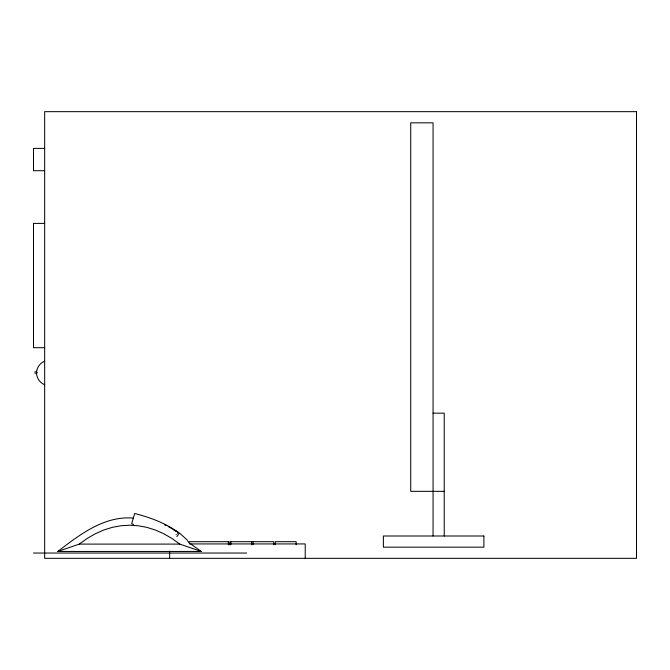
<?xml version="1.0" encoding="UTF-8"?>
<svg xmlns="http://www.w3.org/2000/svg" width="670" height="670" viewBox="0 0 670 670"><rect width="100%" height="100%" fill="white"/><g stroke="black" fill="none" stroke-linecap="round" stroke-linejoin="round"><path stroke-width="1" d="M36.691 370.912C37.486 366.557 40.552 362.822 44.664 361.197M35.142 371.373L35.142 373.843M177.399 533.395L178.195 532.114L168.22 526.528M176.838 536.595L179.317 533.219M188.588 542.39L201.251 551.46L57.855 551.46C79.571 534.727 104.344 515.54 133.539 518.103M57.855 551.46L79.303 544.099L87.267 538.395L95.45 533.688L103.816 530.004L112.317 527.349L120.918 525.757L129.553 525.23L138.196 525.757L146.789 527.349L155.289 530.004L163.656 533.688L171.847 538.395L179.803 544.099L201.251 551.46M44.664 148.397L33.5 148.397L33.5 170.724L44.664 170.724M44.664 223.395L33.5 223.395L33.5 347.705L44.664 347.705M433.063 413.164L444.227 413.164L444.227 536M444.227 491.336L410.727 491.336L410.727 122.836L433.063 122.836L433.063 536M187.809 541.678L229.157 541.678L229.157 544.777M189.459 543.931L305.227 543.931L305.227 558.336M79.303 544.099L179.803 544.099M33.5 553.043L246.635 553.043M133.573 524.409L131.621 523.823L134.704 513.48C149.385 517.307 163.974 522.449 176.486 531.218M173.714 529.937L179.995 533.504L187.684 540.456M164.477 524.719L166.353 525.615M44.664 384.722C39.296 382.671 35.845 376.883 36.691 371.188M176.076 534.534L176.327 534.601M296.157 544.777L296.157 541.678L275.337 541.678L275.337 544.777M273.821 544.777L273.821 541.678L230.673 541.678L230.673 544.777M253.009 541.678L253.009 544.777M251.484 541.678L251.484 544.777M230.698 541.678L230.698 544.777M228.395 541.678L228.395 544.777M169.644 551.134L169.644 558.336M36.473 372.503C36.867 374.019 37.595 371.456 36.473 372.503M636.5 111.664L44.664 111.664L44.664 558.336L636.5 558.336L636.5 111.664M483.891 536L383.391 536L383.391 547.164L483.891 547.164L483.891 536"/></g></svg>
